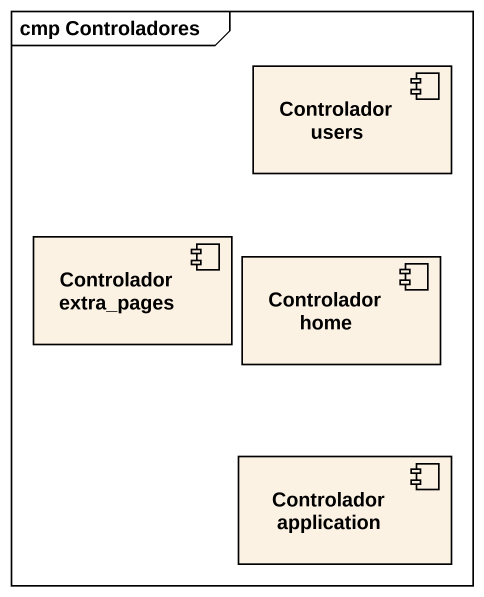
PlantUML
@startuml
mainframe cmp Controladores
component "Controlador users" as Controlador_users
component "Controlador extra_pages" as Controlador_extra_pages
component "Controlador home" as Controlador_home
component "Controlador application" as Controlador_application
@enduml
